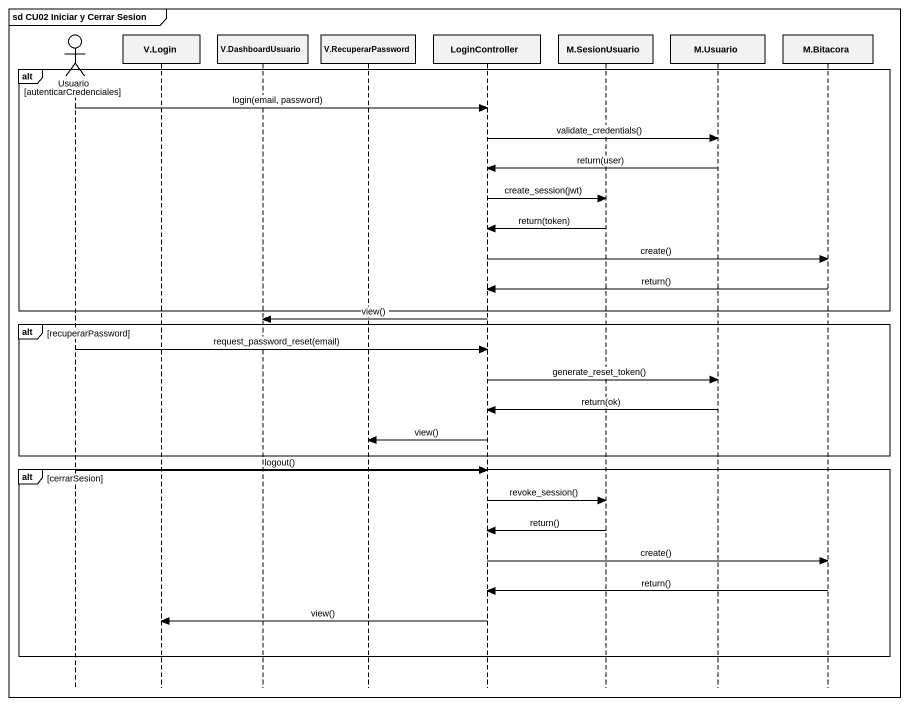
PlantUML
@startuml
mainframe sd CU02 Iniciar y Cerrar Sesion
hide footbox
actor Usuario
participant "V.Login" as V_Login
participant "V.DashboardUsuario" as V_DashboardUsuario
participant "V.RecuperarPassword" as V_RecuperarPassword
participant LoginController
participant "M.SesionUsuario" as M_SesionUsuario
participant "M.Usuario" as M_Usuario
participant "M.Bitacora" as M_Bitacora

alt autenticarCredenciales
  Usuario -> LoginController : login(email, password)
  LoginController -> M_Usuario : validate_credentials()
  M_Usuario -> LoginController : return(user)
  LoginController -> M_SesionUsuario : create_session(jwt)
  M_SesionUsuario -> LoginController : return(token)
  LoginController -> M_Bitacora : create()
  M_Bitacora -> LoginController : return()
end
LoginController -> V_DashboardUsuario : view()
alt recuperarPassword
  Usuario -> LoginController : request_password_reset(email)
  LoginController -> M_Usuario : generate_reset_token()
  M_Usuario -> LoginController : return(ok)
  LoginController -> V_RecuperarPassword : view()
end
alt cerrarSesion
  Usuario -> LoginController : logout()
  LoginController -> M_SesionUsuario : revoke_session()
  M_SesionUsuario -> LoginController : return()
  LoginController -> M_Bitacora : create()
  M_Bitacora -> LoginController : return()
  LoginController -> V_Login : view()
end
@enduml
